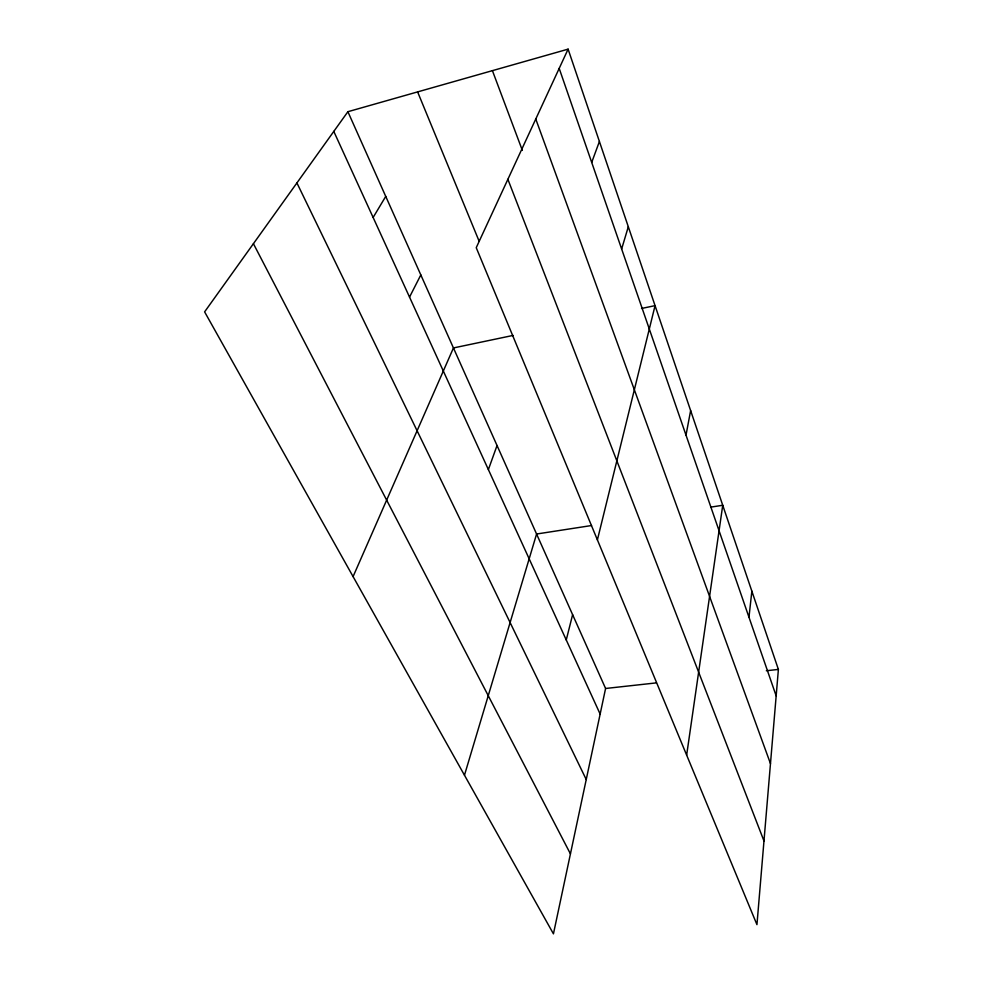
<?xml version="1.0" encoding="UTF-8"?>
<svg xmlns="http://www.w3.org/2000/svg" width="983" height="983" viewBox="0 0 983 983"><rect width="100%" height="100%" fill="white"/><g stroke="black" fill="none" stroke-linecap="round" stroke-linejoin="round"><path stroke-width="1.47" d="M568.1 49.15L778.389 669.423L756.947 924.647L476.239 247.691L568.1 49.15L347.896 111.706L204.611 311.869L553.441 933.85L605.589 688.481L347.896 111.706M748.972 617.226L751.86 591.164M686.65 755.104L722.738 505.274L710.648 507.142M686.011 435.15L690.631 410.575M597.394 539.888L655.059 305.639L641.555 308.465M566.257 639.97L572.61 614.67M621.649 248.994L628.309 226.729M464.468 775.206L536.583 534.015L591.533 525.536M488.379 469.591L497.042 445.508M591.705 162.416L599.409 141.503M353.081 576.603L453.446 347.945L513.089 335.424M409.53 297.099L420.822 274.933M373.135 217.464L385.741 196.403M605.589 688.481L656.411 682.878M766.335 670.75L778.389 669.423M253.417 243.686L570.435 853.871M296.915 182.924L586.237 779.531M333.79 131.403L600.146 714.1M417.615 91.898L479.139 241.24M507.879 179.311L763.975 840.969M492.422 70.653L522.342 150.374M535.772 119.029L770.475 763.619M559.192 68.392L776.165 695.878"/></g></svg>
